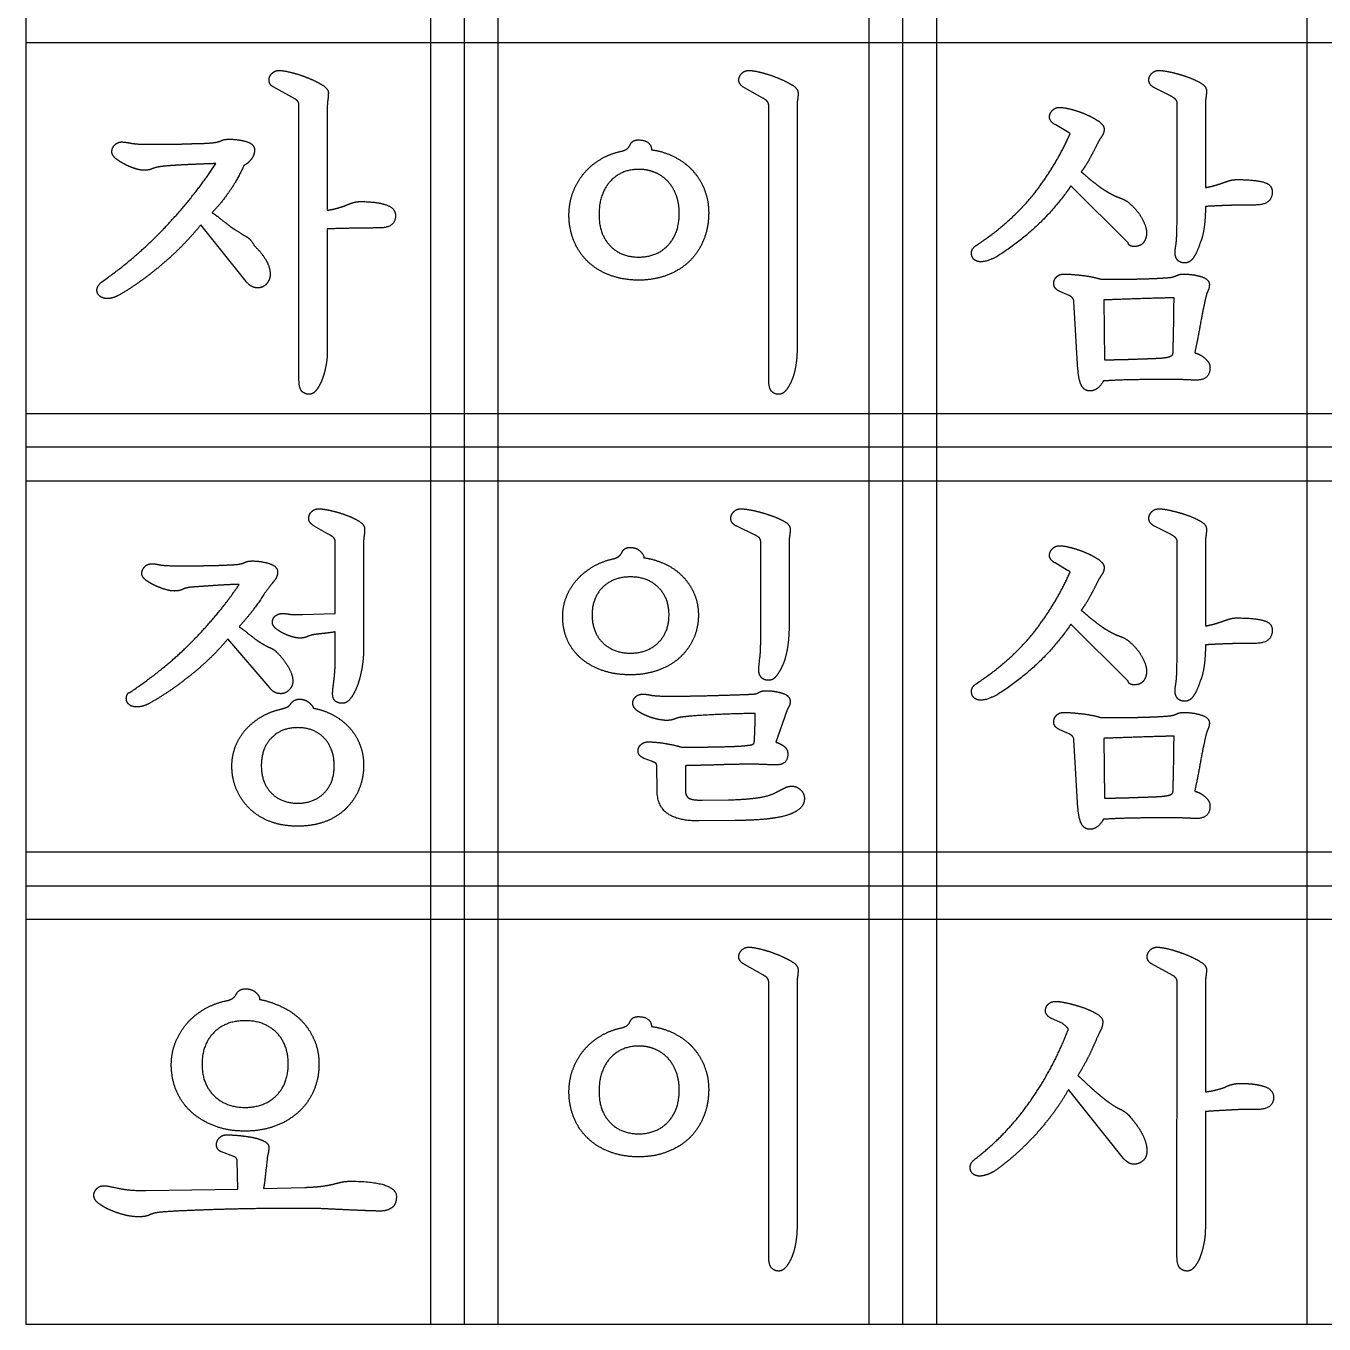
# Model space of a CAD drawing. Header units: millimetres. Extents: x -5 to 270, y -5 to 125.
# Drawn here: x 150 to 209.2, y 0 to 59.2 of the extents above; entities that cross this region are included whole.
import ezdxf

# ---------------------------------------------------------------- set-up
doc = ezdxf.new("R2010")
doc.units = ezdxf.units.MM
doc.layers.get('0').update_dxf_attribs({"linetype": 'CONTINUOUS'})

msp = doc.modelspace()

# ---------------------------------------------------------------- linework, layer by layer
for p, q in [((150, 120), (150, 0)), ((168.45, 120), (168.45, 0)), ((170, 120), (170, 0)), ((171.55, 0), (171.55, 120)), ((188.45, 120), (188.45, 0)), ((190, 0), (190, 120)), ((191.55, 120), (191.55, 0)), ((208.45, 0), (208.45, 120)), ((270, 58.45), (150, 58.45)), ((162.267, 55.9), (161.284, 56.442)), ((183.616, 55.935), (182.781, 56.405)), ((202.244, 56.021), (201.497, 56.4)), ((202.518, 50.388), (202.52, 55.721)), ((203.815, 55.704), (203.813, 51.853)), ((162.456, 43.104), (162.456, 55.63)), ((163.75, 55.613), (163.75, 50.819)), ((183.888, 43.104), (183.888, 55.615)), ((185.182, 55.615), (185.182, 44.469)), ((197.525, 54.387), (196.954, 54.725)), ((200.286, 49.331), (197.673, 51.925)), ((203.813, 50.989), (203.813, 50.908)), ((160.044, 47.562), (157.98, 50.154)), ((163.75, 49.966), (163.75, 44.406)), ((197.602, 46.93), (197.178, 47.109)), ((197.998, 43.538), (197.816, 46.65)), ((199.171, 46.722), (199.211, 43.996)), ((150, 41.55), (270, 41.55)), ((270, 40), (150, 40)), ((270, 38.45), (150, 38.45)), ((163.789, 36.044), (163.157, 36.405)), ((183.21, 36.024), (182.458, 36.387)), ((202.244, 36.021), (201.497, 36.4)), ((164.112, 32.412), (164.112, 35.691)), ((165.406, 35.707), (165.406, 30.872)), ((183.524, 31.346), (183.524, 35.677)), ((184.819, 35.708), (184.819, 31.876)), ((202.518, 30.388), (202.52, 35.721)), ((203.815, 35.704), (203.813, 31.853)), ((197.525, 34.387), (196.954, 34.725)), ((162.624, 32.37), (164.112, 32.412)), ((164.112, 30.374), (164.112, 31.584)), ((200.286, 29.331), (197.673, 31.925)), ((161.135, 29.007), (159.215, 31.262)), ((203.813, 30.989), (203.813, 30.908)), ((184.711, 27.975), (184.213, 26.545)), ((197.602, 26.93), (197.178, 27.109)), ((199.171, 26.722), (199.211, 23.996)), ((197.998, 23.538), (197.816, 26.65)), ((178.535, 25.685), (178.209, 25.807)), ((178.794, 24.311), (178.779, 25.48)), ((180.089, 25.474), (180.089, 24.372)), ((180.847, 23.903), (182.052, 23.916)), ((182.345, 22.975), (180.695, 22.96)), ((150, 21.55), (270, 21.55)), ((150, 20), (270, 20)), ((270, 18.45), (150, 18.45)), ((183.616, 15.935), (182.781, 16.405)), ((202.331, 15.899), (201.348, 16.442)), ((183.888, 3.104), (183.888, 15.615)), ((185.182, 15.615), (185.182, 4.469)), ((202.515, 3.103), (202.52, 15.629)), ((203.815, 15.613), (203.813, 10.593)), ((197.303, 13.705), (196.791, 13.939)), ((200.075, 7.546), (197.564, 10.704)), ((203.812, 9.693), (203.81, 4.407)), ((159.477, 7.644), (158.922, 7.852)), ((159.664, 6.155), (159.633, 7.461)), ((161.001, 7.521), (160.956, 7.096)), ((155.464, 6.095), (159.664, 6.155)), ((160.837, 6.19), (162.724, 6.234)), ((150, 0), (270, 0))]:
    msp.add_line(p, q)
msp.add_lwpolyline([(150, 0), (270, 0), (270, 120), (150, 120)], close=True)
for points in [[(161.091, 56.752), (161.091, 56.928), (161.225, 57.061)], [(161.225, 57.061), (161.358, 57.195), (161.549, 57.195)], [(161.549, 57.195), (161.76, 57.195), (162.129, 57.098)], [(162.129, 57.098), (162.499, 57.002), (162.851, 56.861)], [(162.851, 56.861), (163.203, 56.72), (163.5, 56.545)], [(182.523, 56.752), (182.523, 56.928), (182.656, 57.061)], [(182.656, 57.061), (182.79, 57.195), (182.981, 57.195)], [(182.981, 57.195), (183.192, 57.195), (183.562, 57.098)], [(183.562, 57.098), (183.931, 57.002), (184.283, 56.861)], [(184.283, 56.861), (184.635, 56.72), (184.932, 56.546)], [(201.232, 56.752), (201.232, 56.928), (201.365, 57.061)], [(201.365, 57.061), (201.499, 57.194), (201.69, 57.194)], [(201.69, 57.194), (201.901, 57.194), (202.248, 57.115)], [(202.248, 57.115), (202.594, 57.036), (202.941, 56.918)], [(202.941, 56.918), (203.288, 56.799), (203.574, 56.637)], [(161.284, 56.442), (161.091, 56.555), (161.091, 56.752)], [(163.5, 56.545), (163.796, 56.371), (163.796, 56.175)], [(182.781, 56.405), (182.523, 56.555), (182.523, 56.752)], [(184.932, 56.546), (185.228, 56.371), (185.228, 56.176)], [(201.497, 56.4), (201.231, 56.533), (201.232, 56.752)], [(203.574, 56.637), (203.86, 56.476), (203.86, 56.28)], [(203.86, 56.28), (203.86, 56.105), (203.837, 55.96)], [(162.417, 55.767), (162.379, 55.83), (162.267, 55.9)], [(162.456, 55.63), (162.456, 55.705), (162.417, 55.767)], [(163.773, 55.86), (163.75, 55.723), (163.75, 55.613)], [(163.796, 56.175), (163.796, 55.996), (163.773, 55.86)], [(183.842, 55.761), (183.796, 55.832), (183.616, 55.935)], [(183.888, 55.615), (183.888, 55.689), (183.842, 55.761)], [(185.205, 55.861), (185.182, 55.725), (185.182, 55.615)], [(185.228, 56.176), (185.228, 55.997), (185.205, 55.861)], [(202.457, 55.869), (202.393, 55.932), (202.244, 56.021)], [(202.52, 55.721), (202.52, 55.805), (202.457, 55.869)], [(203.837, 55.96), (203.815, 55.816), (203.815, 55.704)], [(196.697, 55.07), (196.697, 55.225), (196.83, 55.368)], [(196.83, 55.368), (196.963, 55.511), (197.155, 55.511)], [(197.155, 55.511), (197.351, 55.511), (197.687, 55.423)], [(197.687, 55.423), (198.023, 55.335), (198.345, 55.199)], [(198.345, 55.199), (198.667, 55.062), (198.928, 54.888)], [(196.954, 54.725), (196.697, 54.873), (196.697, 55.07)], [(198.928, 54.888), (199.19, 54.714), (199.19, 54.509)], [(199.19, 54.509), (199.19, 54.337), (199.086, 54.191)], [(154.053, 53.797), (154.186, 53.932), (154.377, 53.932)], [(154.377, 53.932), (154.505, 53.932), (154.778, 53.878)], [(157.875, 53.862), (158.254, 53.869), (158.544, 53.899)], [(158.544, 53.899), (158.78, 53.927), (158.907, 53.992)], [(158.907, 53.992), (159.035, 54.057), (159.275, 54.057)], [(159.275, 54.057), (159.709, 54.057), (160.07, 53.944)], [(160.07, 53.944), (160.43, 53.831), (160.43, 53.563)], [(177.555, 53.788), (177.66, 54.026), (177.932, 54.026)], [(177.932, 54.026), (178.515, 54.026), (178.546, 53.571)], [(195.946, 51.515), (196.952, 52.773), (197.619, 54.264)], [(197.635, 54.318), (197.618, 54.334), (197.525, 54.387)], [(197.619, 54.264), (197.652, 54.302), (197.635, 54.318)], [(199.086, 54.191), (198.982, 54.045), (198.839, 53.759)], [(153.92, 53.485), (153.92, 53.663), (154.053, 53.797)], [(154.114, 53.163), (153.92, 53.314), (153.92, 53.485)], [(154.778, 53.878), (155.051, 53.825), (155.621, 53.825)], [(155.621, 53.825), (155.909, 53.825), (156.327, 53.825)], [(156.327, 53.825), (156.746, 53.825), (157.121, 53.84)], [(157.121, 53.84), (157.496, 53.854), (157.875, 53.862)], [(160.43, 53.563), (160.43, 53.34), (160.276, 53.139)], [(176.184, 53.123), (176.624, 53.394), (177.133, 53.502)], [(177.133, 53.502), (177.465, 53.566), (177.555, 53.788)], [(178.546, 53.571), (179.022, 53.521), (179.526, 53.281)], [(198.839, 53.759), (198.67, 53.421), (198.498, 53.108)], [(154.534, 52.899), (154.309, 53.012), (154.114, 53.163)], [(154.992, 52.714), (154.758, 52.786), (154.534, 52.899)], [(155.393, 52.641), (155.226, 52.641), (154.992, 52.714)], [(155.766, 52.711), (155.611, 52.641), (155.393, 52.641)], [(156.153, 52.808), (155.921, 52.78), (155.766, 52.711)], [(156.742, 52.862), (156.404, 52.839), (156.153, 52.808)], [(156.387, 50.077), (157.685, 51.457), (158.665, 52.944)], [(157.437, 52.899), (157.08, 52.884), (156.742, 52.862)], [(158.157, 52.929), (157.794, 52.914), (157.437, 52.899)], [(158.665, 52.944), (158.521, 52.944), (158.157, 52.929)], [(159.945, 52.859), (159.599, 52.109), (159.215, 51.581)], [(160.276, 53.139), (160.121, 52.939), (159.945, 52.859)], [(175.433, 52.468), (175.744, 52.851), (176.184, 53.123)], [(179.526, 53.281), (180.03, 53.042), (180.39, 52.657)], [(198.498, 53.108), (198.326, 52.795), (198.143, 52.567)], [(174.948, 51.605), (175.122, 52.085), (175.433, 52.468)], [(177.962, 52.682), (177.139, 52.682), (176.642, 52.116)], [(178.708, 52.536), (178.367, 52.682), (177.962, 52.682)], [(179.294, 52.124), (179.049, 52.39), (178.708, 52.536)], [(179.674, 51.484), (179.539, 51.859), (179.294, 52.124)], [(180.39, 52.657), (180.751, 52.273), (180.95, 51.772)], [(198.143, 52.567), (198.224, 52.514), (198.388, 52.366)], [(198.388, 52.366), (198.552, 52.218), (198.762, 52.057)], [(204.617, 52.069), (204.788, 52.132), (204.932, 52.174)], [(204.932, 52.174), (205.075, 52.216), (205.266, 52.216)], [(205.266, 52.216), (206.022, 52.215), (206.442, 52.106)], [(159.215, 51.581), (158.831, 51.052), (158.489, 50.71)], [(174.775, 50.6), (174.775, 51.125), (174.948, 51.605)], [(176.642, 52.116), (176.146, 51.551), (176.146, 50.612)], [(180.95, 51.772), (181.149, 51.271), (181.149, 50.706)], [(197.673, 51.925), (196.351, 49.992), (194.309, 48.712)], [(198.762, 52.057), (198.972, 51.895), (199.136, 51.784)], [(199.136, 51.784), (199.3, 51.672), (199.528, 51.547)], [(199.528, 51.547), (199.748, 51.431), (199.938, 51.368)], [(203.813, 51.853), (204.003, 51.879), (204.224, 51.943)], [(204.224, 51.943), (204.445, 52.007), (204.617, 52.069)], [(206.861, 51.666), (206.86, 51.056), (206.099, 51.056)], [(206.442, 52.106), (206.861, 51.996), (206.861, 51.666)], [(164.192, 50.909), (164.423, 50.972), (164.587, 51.039)], [(164.587, 51.039), (164.751, 51.106), (164.912, 51.16)], [(164.912, 51.16), (165.072, 51.213), (165.264, 51.213)], [(165.264, 51.213), (165.965, 51.213), (166.412, 51.07)], [(166.412, 51.07), (166.859, 50.927), (166.859, 50.573)], [(179.809, 50.673), (179.809, 51.109), (179.674, 51.484)], [(193.351, 49.21), (194.939, 50.257), (195.946, 51.515)], [(199.938, 51.368), (200.129, 51.304), (200.256, 51.209)], [(200.256, 51.209), (200.69, 50.858), (200.909, 50.46)], [(204.581, 51.026), (204.196, 51.011), (203.813, 50.989)], [(205.254, 51.049), (204.967, 51.041), (204.581, 51.026)], [(205.737, 51.056), (205.541, 51.056), (205.254, 51.049)], [(206.099, 51.056), (205.933, 51.056), (205.737, 51.056)], [(158.489, 50.71), (158.689, 50.582), (158.986, 50.338)], [(163.75, 50.819), (163.961, 50.846), (164.192, 50.909)], [(166.859, 50.573), (166.859, 50.008), (166.098, 50.008)], [(175.009, 49.392), (174.775, 49.947), (174.775, 50.6)], [(176.146, 50.612), (176.146, 49.736), (176.641, 49.207)], [(179.297, 49.224), (179.809, 49.769), (179.809, 50.673)], [(181.149, 50.706), (181.149, 50.023), (180.917, 49.456)], [(200.909, 50.46), (201.129, 50.062), (201.128, 49.789)], [(202.475, 49.29), (202.517, 49.59), (202.518, 50.388)], [(203.813, 50.908), (203.812, 50.432), (203.75, 50.004)], [(153.454, 47.541), (155.089, 48.696), (156.387, 50.077)], [(157.98, 50.154), (157.243, 49.242), (156.312, 48.433)], [(158.986, 50.338), (159.284, 50.094), (159.524, 49.939)], [(159.524, 49.939), (159.86, 49.719), (160.059, 49.611)], [(165.212, 50), (164.645, 49.992), (163.75, 49.966)], [(166.098, 50.008), (165.779, 50.008), (165.212, 50)], [(201.128, 49.789), (201.128, 49.526), (200.99, 49.345)], [(203.75, 50.004), (203.687, 49.576), (203.569, 49.32)], [(160.059, 49.611), (160.258, 49.504), (160.415, 49.202)], [(160.415, 49.202), (161.143, 48.504), (161.143, 47.898)], [(175.665, 48.446), (175.242, 48.837), (175.009, 49.392)], [(176.641, 49.207), (177.136, 48.679), (177.962, 48.679)], [(177.962, 48.679), (178.786, 48.679), (179.297, 49.224)], [(180.917, 49.456), (180.685, 48.888), (180.262, 48.481)], [(193.141, 48.887), (193.151, 49.076), (193.351, 49.21)], [(200.564, 49.164), (200.315, 49.165), (200.286, 49.331)], [(200.99, 49.345), (200.851, 49.164), (200.564, 49.164)], [(202.426, 48.872), (202.426, 49), (202.475, 49.29)], [(203.569, 49.32), (203.432, 48.89), (203.266, 48.652)], [(193.251, 48.574), (193.132, 48.698), (193.141, 48.887)], [(194.309, 48.712), (193.564, 48.303), (193.251, 48.574)], [(202.531, 48.555), (202.426, 48.696), (202.426, 48.872)], [(203.266, 48.652), (203.1, 48.414), (202.884, 48.415)], [(156.312, 48.433), (155.38, 47.623), (154.393, 47.031)], [(176.675, 47.841), (176.088, 48.055), (175.665, 48.446)], [(180.262, 48.481), (179.838, 48.074), (179.248, 47.851)], [(202.884, 48.415), (202.637, 48.415), (202.531, 48.555)], [(153.287, 46.987), (153.131, 47.27), (153.454, 47.541)], [(160.563, 47.273), (160.294, 47.273), (160.044, 47.562)], [(160.978, 47.458), (160.814, 47.273), (160.563, 47.273)], [(161.143, 47.898), (161.143, 47.643), (160.978, 47.458)], [(177.962, 47.628), (177.262, 47.628), (176.675, 47.841)], [(179.248, 47.851), (178.657, 47.628), (177.962, 47.628)], [(196.891, 47.464), (196.891, 47.659), (197.027, 47.783)], [(197.178, 47.109), (196.891, 47.242), (196.891, 47.464)], [(197.027, 47.783), (197.162, 47.907), (197.349, 47.907)], [(197.349, 47.907), (197.635, 47.907), (198.139, 47.85)], [(198.139, 47.85), (198.644, 47.794), (199.039, 47.674)], [(199.039, 47.674), (199.381, 47.674), (199.848, 47.674)], [(199.848, 47.674), (200.314, 47.674), (200.678, 47.68)], [(200.678, 47.68), (201.042, 47.687), (201.43, 47.702)], [(201.43, 47.702), (201.818, 47.717), (202.169, 47.748)], [(202.169, 47.748), (202.284, 47.762), (202.353, 47.783)], [(202.353, 47.783), (202.422, 47.804), (202.481, 47.829)], [(202.481, 47.829), (202.629, 47.905), (202.808, 47.905)], [(202.808, 47.905), (203.27, 47.904), (203.631, 47.783)], [(203.631, 47.783), (203.993, 47.662), (203.993, 47.431)], [(203.993, 47.431), (203.993, 47.273), (203.936, 47.157)], [(153.749, 46.79), (153.452, 46.773), (153.287, 46.987)], [(154.393, 47.031), (154.047, 46.806), (153.749, 46.79)], [(197.816, 46.65), (197.806, 46.817), (197.602, 46.93)], [(202.38, 46.823), (201.66, 46.808), (200.727, 46.777)], [(202.364, 45.471), (202.38, 46.216), (202.38, 46.823)], [(203.836, 46.863), (203.704, 46.305), (203.573, 45.577)], [(203.936, 47.157), (203.878, 47.042), (203.836, 46.863)], [(200.727, 46.777), (199.795, 46.747), (199.171, 46.722)], [(202.334, 44.297), (202.349, 44.726), (202.364, 45.471)], [(203.573, 45.577), (203.443, 44.849), (203.325, 44.31)], [(185.182, 44.469), (185.182, 44.062), (185.119, 43.698)], [(163.75, 44.406), (163.75, 44.035), (163.678, 43.681)], [(199.211, 43.996), (199.45, 43.996), (199.745, 44.001)], [(199.745, 44.001), (200.039, 44.006), (200.411, 44.019)], [(200.411, 44.019), (200.782, 44.032), (201.139, 44.044)], [(201.139, 44.044), (201.495, 44.057), (201.755, 44.069)], [(201.755, 44.069), (202.082, 44.098), (202.203, 44.145)], [(202.203, 44.145), (202.325, 44.193), (202.334, 44.297)], [(203.325, 44.31), (203.563, 44.258), (203.792, 44.065)], [(203.792, 44.065), (204.022, 43.871), (204.022, 43.646)], [(163.678, 43.681), (163.606, 43.327), (163.501, 43.062)], [(185.119, 43.698), (185.056, 43.333), (184.942, 43.058)], [(198.155, 42.826), (198.029, 43.078), (197.998, 43.538)], [(204.022, 43.646), (204.022, 43.066), (203.412, 43.067)], [(162.59, 42.553), (162.456, 42.688), (162.456, 43.104)], [(163.501, 43.062), (163.396, 42.797), (163.245, 42.608)], [(184.022, 42.553), (183.888, 42.688), (183.888, 43.104)], [(184.942, 43.058), (184.829, 42.783), (184.676, 42.601)], [(198.545, 42.574), (198.28, 42.574), (198.155, 42.826)], [(199.156, 43.028), (198.91, 42.574), (198.545, 42.574)], [(200.555, 43.083), (199.727, 43.068), (199.156, 43.028)], [(202.199, 43.098), (201.383, 43.098), (200.555, 43.083)], [(202.917, 43.082), (202.599, 43.098), (202.199, 43.098)], [(203.412, 43.067), (203.236, 43.067), (202.917, 43.082)], [(162.929, 42.419), (162.725, 42.419), (162.59, 42.553)], [(163.245, 42.608), (163.094, 42.419), (162.929, 42.419)], [(184.346, 42.419), (184.157, 42.419), (184.022, 42.553)], [(184.676, 42.601), (184.523, 42.419), (184.346, 42.419)], [(162.899, 36.752), (162.899, 36.928), (163.032, 37.061)], [(163.157, 36.405), (162.899, 36.555), (162.899, 36.752)], [(163.032, 37.061), (163.166, 37.195), (163.357, 37.195)], [(163.357, 37.195), (163.569, 37.195), (163.911, 37.115)], [(163.911, 37.115), (164.253, 37.036), (164.579, 36.919)], [(164.579, 36.919), (164.905, 36.803), (165.178, 36.639)], [(182.16, 36.753), (182.16, 36.928), (182.293, 37.061)], [(182.458, 36.387), (182.16, 36.511), (182.16, 36.753)], [(182.293, 37.061), (182.427, 37.195), (182.618, 37.195)], [(182.618, 37.195), (182.826, 37.195), (183.19, 37.116)], [(183.19, 37.116), (183.554, 37.037), (183.906, 36.92)], [(183.906, 36.92), (184.257, 36.803), (184.561, 36.642)], [(201.232, 36.752), (201.232, 36.928), (201.365, 37.061)], [(201.497, 36.4), (201.231, 36.533), (201.232, 36.752)], [(201.365, 37.061), (201.499, 37.194), (201.69, 37.194)], [(201.69, 37.194), (201.901, 37.194), (202.248, 37.115)], [(202.248, 37.115), (202.594, 37.036), (202.941, 36.918)], [(202.941, 36.918), (203.288, 36.799), (203.574, 36.637)], [(165.178, 36.639), (165.452, 36.475), (165.452, 36.283)], [(165.452, 36.283), (165.452, 36.105), (165.429, 35.961)], [(184.561, 36.642), (184.865, 36.481), (184.865, 36.283)], [(184.865, 36.283), (184.865, 36.105), (184.842, 35.962)], [(203.574, 36.637), (203.86, 36.476), (203.86, 36.28)], [(203.86, 36.28), (203.86, 36.105), (203.837, 35.96)], [(164.066, 35.845), (164.02, 35.922), (163.789, 36.044)], [(164.112, 35.691), (164.112, 35.769), (164.066, 35.845)], [(165.429, 35.961), (165.406, 35.817), (165.406, 35.707)], [(183.486, 35.838), (183.447, 35.906), (183.21, 36.024)], [(183.524, 35.677), (183.524, 35.77), (183.486, 35.838)], [(184.842, 35.962), (184.819, 35.818), (184.819, 35.708)], [(202.457, 35.869), (202.393, 35.932), (202.244, 36.021)], [(202.52, 35.721), (202.52, 35.805), (202.457, 35.869)], [(203.837, 35.96), (203.815, 35.816), (203.815, 35.704)], [(176.792, 34.913), (176.961, 34.949), (177.05, 35.026)], [(177.05, 35.026), (177.138, 35.103), (177.199, 35.212)], [(177.199, 35.212), (177.297, 35.433), (177.569, 35.433)], [(177.569, 35.433), (177.843, 35.433), (178.018, 35.268)], [(178.018, 35.268), (178.193, 35.104), (178.193, 34.961)], [(178.193, 34.961), (178.627, 34.912), (179.115, 34.696)], [(196.697, 35.07), (196.697, 35.225), (196.83, 35.368)], [(196.954, 34.725), (196.697, 34.873), (196.697, 35.07)], [(196.83, 35.368), (196.963, 35.511), (197.155, 35.511)], [(197.155, 35.511), (197.351, 35.511), (197.687, 35.423)], [(197.687, 35.423), (198.023, 35.335), (198.345, 35.199)], [(198.345, 35.199), (198.667, 35.062), (198.928, 34.888)], [(155.287, 34.248), (155.287, 34.423), (155.421, 34.556)], [(155.421, 34.556), (155.554, 34.689), (155.745, 34.689)], [(155.745, 34.689), (155.862, 34.689), (156.075, 34.644)], [(156.075, 34.644), (156.287, 34.598), (156.776, 34.598)], [(156.776, 34.598), (157.08, 34.598), (157.552, 34.598)], [(157.552, 34.598), (158.024, 34.598), (158.374, 34.605)], [(158.374, 34.605), (158.725, 34.611), (159.082, 34.627)], [(159.082, 34.627), (159.439, 34.642), (159.626, 34.656)], [(159.626, 34.656), (159.86, 34.685), (159.987, 34.75)], [(159.987, 34.75), (160.115, 34.815), (160.324, 34.815)], [(160.324, 34.815), (160.729, 34.815), (161.104, 34.695)], [(161.104, 34.695), (161.479, 34.576), (161.479, 34.312)], [(175.127, 33.945), (175.432, 34.29), (175.854, 34.545)], [(175.854, 34.545), (176.276, 34.8), (176.792, 34.913)], [(179.115, 34.696), (179.603, 34.48), (179.949, 34.126)], [(197.635, 34.318), (197.618, 34.334), (197.525, 34.387)], [(198.928, 34.888), (199.19, 34.714), (199.19, 34.509)], [(199.19, 34.509), (199.19, 34.337), (199.086, 34.191)], [(155.475, 33.938), (155.287, 34.078), (155.287, 34.248)], [(155.888, 33.694), (155.663, 33.798), (155.475, 33.938)], [(161.333, 33.917), (161.187, 33.745), (160.89, 33.339)], [(161.479, 34.312), (161.479, 34.089), (161.333, 33.917)], [(174.655, 33.171), (174.822, 33.6), (175.127, 33.945)], [(177.584, 34.088), (176.797, 34.088), (176.312, 33.609)], [(178.854, 33.608), (178.368, 34.088), (177.584, 34.088)], [(179.949, 34.126), (180.294, 33.772), (180.487, 33.323)], [(195.946, 31.515), (196.952, 32.773), (197.619, 34.264)], [(197.619, 34.264), (197.652, 34.302), (197.635, 34.318)], [(198.839, 33.759), (198.67, 33.421), (198.498, 33.108)], [(199.086, 34.191), (198.982, 34.045), (198.839, 33.759)], [(156.354, 33.517), (156.114, 33.589), (155.888, 33.694)], [(156.776, 33.445), (156.595, 33.445), (156.354, 33.517)], [(157.137, 33.515), (156.997, 33.445), (156.776, 33.445)], [(157.479, 33.614), (157.276, 33.585), (157.137, 33.515)], [(157.976, 33.65), (157.665, 33.627), (157.479, 33.614)], [(157.684, 31.244), (158.924, 32.529), (159.73, 33.748)], [(158.634, 33.695), (158.287, 33.672), (157.976, 33.65)], [(159.306, 33.733), (158.98, 33.719), (158.634, 33.695)], [(159.73, 33.748), (159.631, 33.748), (159.306, 33.733)], [(160.89, 33.339), (160.391, 32.541), (159.721, 31.815)], [(174.488, 32.262), (174.488, 32.742), (174.655, 33.171)], [(176.312, 33.609), (175.828, 33.13), (175.828, 32.357)], [(179.34, 32.357), (179.34, 33.128), (178.854, 33.608)], [(180.487, 33.323), (180.68, 32.873), (180.68, 32.353)], [(198.498, 33.108), (198.326, 32.795), (198.143, 32.567)], [(161.246, 32.009), (161.246, 32.209), (161.386, 32.314)], [(161.403, 31.731), (161.246, 31.858), (161.246, 32.009)], [(161.386, 32.314), (161.526, 32.418), (161.704, 32.418)], [(161.704, 32.418), (161.837, 32.418), (162.015, 32.387)], [(162.015, 32.387), (162.194, 32.356), (162.624, 32.37)], [(174.713, 31.187), (174.488, 31.677), (174.488, 32.262)], [(175.828, 32.357), (175.828, 31.571), (176.314, 31.091)], [(178.853, 31.092), (179.34, 31.573), (179.34, 32.357)], [(180.68, 32.353), (180.68, 31.746), (180.445, 31.243)], [(198.143, 32.567), (198.224, 32.514), (198.388, 32.366)], [(198.388, 32.366), (198.552, 32.218), (198.762, 32.057)], [(198.762, 32.057), (198.972, 31.895), (199.136, 31.784)], [(204.224, 31.943), (204.445, 32.007), (204.617, 32.069)], [(204.617, 32.069), (204.788, 32.132), (204.932, 32.174)], [(204.932, 32.174), (205.075, 32.216), (205.266, 32.216)], [(205.266, 32.216), (206.022, 32.215), (206.442, 32.106)], [(206.442, 32.106), (206.861, 31.996), (206.861, 31.666)], [(159.721, 31.815), (159.892, 31.703), (160.174, 31.474)], [(160.174, 31.474), (160.456, 31.246), (160.672, 31.106)], [(161.739, 31.516), (161.56, 31.605), (161.403, 31.731)], [(162.13, 31.361), (161.918, 31.426), (161.739, 31.516)], [(163.193, 31.463), (162.988, 31.435), (162.841, 31.366)], [(163.72, 31.525), (163.448, 31.495), (163.193, 31.463)], [(164.112, 31.584), (163.993, 31.554), (163.72, 31.525)], [(184.819, 31.876), (184.819, 31.335), (184.741, 30.842)], [(193.351, 29.21), (194.939, 30.257), (195.946, 31.515)], [(197.673, 31.925), (196.351, 29.992), (194.309, 28.712)], [(199.136, 31.784), (199.3, 31.672), (199.528, 31.547)], [(199.528, 31.547), (199.748, 31.431), (199.938, 31.368)], [(203.813, 31.853), (204.003, 31.879), (204.224, 31.943)], [(206.861, 31.666), (206.86, 31.056), (206.099, 31.056)], [(154.742, 28.821), (156.444, 29.959), (157.684, 31.244)], [(159.215, 31.262), (158.54, 30.443), (157.611, 29.683)], [(160.672, 31.106), (160.955, 30.933), (161.133, 30.86)], [(161.133, 30.86), (161.311, 30.787), (161.418, 30.68)], [(162.507, 31.296), (162.341, 31.296), (162.13, 31.361)], [(162.841, 31.366), (162.694, 31.296), (162.507, 31.296)], [(165.406, 30.872), (165.406, 30.372), (165.329, 29.929)], [(175.35, 30.349), (174.938, 30.696), (174.713, 31.187)], [(176.314, 31.091), (176.799, 30.611), (177.584, 30.611)], [(177.584, 30.611), (178.366, 30.611), (178.853, 31.092)], [(180.445, 31.243), (180.21, 30.741), (179.8, 30.38)], [(183.479, 30.349), (183.51, 30.567), (183.517, 30.802)], [(183.517, 30.802), (183.524, 31.036), (183.524, 31.346)], [(184.741, 30.842), (184.663, 30.349), (184.499, 30.006)], [(199.938, 31.368), (200.129, 31.304), (200.256, 31.209)], [(200.256, 31.209), (200.69, 30.858), (200.909, 30.46)], [(203.813, 30.908), (203.812, 30.432), (203.75, 30.004)], [(204.581, 31.026), (204.196, 31.011), (203.813, 30.989)], [(205.254, 31.049), (204.967, 31.041), (204.581, 31.026)], [(205.737, 31.056), (205.541, 31.056), (205.254, 31.049)], [(206.099, 31.056), (205.933, 31.056), (205.737, 31.056)], [(161.418, 30.68), (161.733, 30.365), (161.955, 29.996)], [(164.09, 29.746), (164.112, 30.006), (164.112, 30.374)], [(176.325, 29.811), (175.762, 30.001), (175.35, 30.349)], [(179.8, 30.38), (179.389, 30.018), (178.819, 29.819)], [(183.434, 29.831), (183.434, 29.983), (183.479, 30.349)], [(200.909, 30.46), (201.129, 30.062), (201.128, 29.789)], [(202.475, 29.29), (202.517, 29.59), (202.518, 30.388)], [(157.611, 29.683), (156.683, 28.923), (155.67, 28.339)], [(161.955, 29.996), (162.177, 29.626), (162.177, 29.339)], [(164.044, 29.301), (164.067, 29.487), (164.09, 29.746)], [(165.329, 29.929), (165.251, 29.486), (165.123, 29.136)], [(177.569, 29.621), (176.888, 29.621), (176.325, 29.811)], [(178.819, 29.819), (178.248, 29.621), (177.569, 29.621)], [(183.539, 29.514), (183.434, 29.655), (183.434, 29.831)], [(184.499, 30.006), (184.368, 29.73), (184.228, 29.552)], [(201.128, 29.789), (201.128, 29.526), (200.99, 29.345)], [(203.75, 30.004), (203.687, 29.576), (203.569, 29.32)], [(162.177, 29.339), (162.177, 29.112), (162.011, 28.936)], [(164.006, 28.986), (164.021, 29.115), (164.044, 29.301)], [(165.123, 29.136), (164.996, 28.786), (164.82, 28.554)], [(183.891, 29.374), (183.644, 29.374), (183.539, 29.514)], [(184.228, 29.552), (184.087, 29.374), (183.891, 29.374)], [(193.141, 28.887), (193.151, 29.076), (193.351, 29.21)], [(200.564, 29.164), (200.315, 29.165), (200.286, 29.331)], [(200.99, 29.345), (200.851, 29.164), (200.564, 29.164)], [(202.426, 28.872), (202.426, 29), (202.475, 29.29)], [(203.569, 29.32), (203.432, 28.89), (203.266, 28.652)], [(154.655, 28.313), (154.545, 28.469), (154.593, 28.644)], [(154.593, 28.644), (154.641, 28.818), (154.742, 28.821)], [(161.628, 28.76), (161.342, 28.76), (161.135, 29.007)], [(162.011, 28.936), (161.846, 28.76), (161.628, 28.76)], [(162.069, 28.286), (162.225, 28.509), (162.477, 28.509)], [(162.477, 28.509), (162.732, 28.509), (162.91, 28.36)], [(163.991, 28.751), (163.991, 28.857), (164.006, 28.986)], [(164.448, 28.323), (163.991, 28.323), (163.991, 28.751)], [(164.82, 28.554), (164.645, 28.323), (164.448, 28.323)], [(177.687, 28.329), (177.687, 28.488), (177.813, 28.613)], [(177.813, 28.613), (177.939, 28.739), (178.145, 28.739)], [(178.145, 28.739), (178.273, 28.739), (178.508, 28.693)], [(178.508, 28.693), (178.743, 28.648), (179.282, 28.648)], [(179.282, 28.648), (179.84, 28.648), (180.302, 28.654)], [(180.302, 28.654), (180.763, 28.661), (181.308, 28.676)], [(181.308, 28.676), (181.854, 28.692), (182.344, 28.707)], [(182.344, 28.707), (182.835, 28.723), (183.153, 28.738)], [(183.153, 28.738), (183.346, 28.751), (183.449, 28.823)], [(183.449, 28.823), (183.551, 28.895), (183.77, 28.895)], [(183.77, 28.895), (184.159, 28.895), (184.512, 28.784)], [(184.512, 28.784), (184.865, 28.672), (184.865, 28.407)], [(193.251, 28.574), (193.132, 28.698), (193.141, 28.887)], [(194.309, 28.712), (193.564, 28.303), (193.251, 28.574)], [(202.531, 28.555), (202.426, 28.696), (202.426, 28.872)], [(202.884, 28.415), (202.637, 28.415), (202.531, 28.555)], [(203.266, 28.652), (203.1, 28.414), (202.884, 28.415)], [(155.098, 28.155), (154.812, 28.138), (154.655, 28.313)], [(155.67, 28.339), (155.385, 28.171), (155.098, 28.155)], [(160.714, 27.688), (161.124, 27.937), (161.576, 28.042)], [(161.576, 28.042), (161.828, 28.105), (161.921, 28.152)], [(161.921, 28.152), (162.015, 28.198), (162.069, 28.286)], [(162.91, 28.36), (163.089, 28.211), (163.11, 28.096)], [(163.11, 28.096), (163.532, 28.032), (163.969, 27.809)], [(177.886, 27.986), (177.687, 28.127), (177.687, 28.329)], [(178.328, 27.748), (178.085, 27.846), (177.886, 27.986)], [(183.267, 27.859), (182.261, 27.844), (181.33, 27.799)], [(183.267, 27.592), (183.267, 27.816), (183.267, 27.859)], [(184.797, 28.149), (184.73, 28.04), (184.711, 27.975)], [(184.865, 28.407), (184.865, 28.258), (184.797, 28.149)], [(197.027, 27.783), (197.162, 27.907), (197.349, 27.907)], [(197.349, 27.907), (197.635, 27.907), (198.139, 27.85)], [(198.139, 27.85), (198.644, 27.794), (199.039, 27.674)], [(202.481, 27.829), (202.629, 27.905), (202.808, 27.905)], [(202.808, 27.905), (203.27, 27.904), (203.631, 27.783)], [(160.011, 27.106), (160.305, 27.439), (160.714, 27.688)], [(163.969, 27.809), (164.406, 27.587), (164.73, 27.239)], [(178.815, 27.596), (178.571, 27.651), (178.328, 27.748)], [(179.221, 27.541), (179.059, 27.541), (178.815, 27.596)], [(179.475, 27.567), (179.379, 27.541), (179.221, 27.541)], [(179.718, 27.649), (179.57, 27.593), (179.475, 27.567)], [(179.95, 27.694), (179.781, 27.68), (179.718, 27.649)], [(181.33, 27.799), (180.399, 27.754), (179.95, 27.694)], [(183.259, 27.16), (183.267, 27.367), (183.267, 27.592)], [(196.891, 27.464), (196.891, 27.659), (197.027, 27.783)], [(197.178, 27.109), (196.891, 27.242), (196.891, 27.464)], [(199.039, 27.674), (199.381, 27.674), (199.848, 27.674)], [(199.848, 27.674), (200.314, 27.674), (200.678, 27.68)], [(200.678, 27.68), (201.042, 27.687), (201.43, 27.702)], [(201.43, 27.702), (201.818, 27.717), (202.169, 27.748)], [(202.169, 27.748), (202.284, 27.762), (202.353, 27.783)], [(202.353, 27.783), (202.422, 27.804), (202.481, 27.829)], [(203.631, 27.783), (203.993, 27.662), (203.993, 27.431)], [(203.993, 27.431), (203.993, 27.273), (203.936, 27.157)], [(159.557, 26.347), (159.718, 26.773), (160.011, 27.106)], [(161.193, 26.733), (160.737, 26.257), (160.737, 25.472)], [(162.401, 27.21), (161.65, 27.21), (161.193, 26.733)], [(163.608, 26.732), (163.151, 27.21), (162.401, 27.21)], [(164.066, 25.472), (164.066, 26.254), (163.608, 26.732)], [(164.73, 27.239), (165.054, 26.89), (165.23, 26.45)], [(183.221, 26.524), (183.237, 26.617), (183.244, 26.786)], [(183.244, 26.786), (183.252, 26.954), (183.259, 27.16)], [(197.816, 26.65), (197.806, 26.817), (197.602, 26.93)], [(200.727, 26.777), (199.795, 26.747), (199.171, 26.722)], [(202.38, 26.823), (201.66, 26.808), (200.727, 26.777)], [(202.364, 25.471), (202.38, 26.216), (202.38, 26.823)], [(203.836, 26.863), (203.704, 26.305), (203.573, 25.577)], [(203.936, 27.157), (203.878, 27.042), (203.836, 26.863)], [(159.396, 25.474), (159.396, 25.921), (159.557, 26.347)], [(165.23, 26.45), (165.406, 26.009), (165.406, 25.504)], [(177.93, 26.164), (177.93, 26.33), (178.068, 26.446)], [(178.019, 25.923), (177.93, 26), (177.93, 26.164)], [(178.068, 26.446), (178.206, 26.561), (178.388, 26.561)], [(178.388, 26.561), (178.683, 26.561), (179.117, 26.497)], [(179.117, 26.497), (179.551, 26.432), (179.929, 26.314)], [(179.929, 26.314), (180.326, 26.314), (180.696, 26.32)], [(180.696, 26.32), (181.066, 26.327), (181.505, 26.334)], [(181.505, 26.334), (181.943, 26.342), (182.32, 26.357)], [(182.32, 26.357), (182.697, 26.372), (182.917, 26.401)], [(182.917, 26.401), (183.141, 26.428), (183.177, 26.456)], [(183.177, 26.456), (183.213, 26.485), (183.221, 26.524)], [(184.213, 26.545), (184.358, 26.516), (184.558, 26.382)], [(184.558, 26.382), (184.759, 26.248), (184.759, 26.013)], [(159.621, 24.357), (159.396, 24.862), (159.396, 25.474)], [(160.737, 25.472), (160.737, 24.702), (161.193, 24.233)], [(163.609, 24.234), (164.066, 24.705), (164.066, 25.472)], [(165.406, 25.504), (165.406, 24.884), (165.181, 24.368)], [(178.209, 25.807), (178.109, 25.846), (178.019, 25.923)], [(178.739, 25.583), (178.699, 25.619), (178.535, 25.685)], [(178.779, 25.48), (178.779, 25.547), (178.739, 25.583)], [(180.594, 25.487), (180.176, 25.479), (180.089, 25.474)], [(181.469, 25.51), (181.013, 25.495), (180.594, 25.487)], [(182.333, 25.533), (181.925, 25.526), (181.469, 25.51)], [(182.921, 25.541), (182.741, 25.541), (182.333, 25.533)], [(183.753, 25.526), (183.458, 25.541), (182.921, 25.541)], [(184.225, 25.51), (184.048, 25.51), (183.753, 25.526)], [(184.759, 26.013), (184.759, 25.51), (184.225, 25.51)], [(202.334, 24.297), (202.349, 24.726), (202.364, 25.471)], [(203.573, 25.577), (203.443, 24.849), (203.325, 24.31)], [(160.241, 23.48), (159.846, 23.852), (159.621, 24.357)], [(165.181, 24.368), (164.955, 23.852), (164.559, 23.48)], [(180.695, 22.96), (178.828, 22.93), (178.794, 24.311)], [(180.089, 24.372), (180.089, 24.101), (180.226, 24.002)], [(184.247, 24.265), (184.491, 24.397), (184.634, 24.468)], [(184.634, 24.468), (184.777, 24.54), (184.937, 24.54)], [(184.937, 24.54), (185.167, 24.54), (185.342, 24.375)], [(185.342, 24.375), (185.517, 24.21), (185.517, 23.976)], [(202.203, 24.145), (202.325, 24.193), (202.334, 24.297)], [(203.325, 24.31), (203.563, 24.258), (203.792, 24.065)], [(161.193, 24.233), (161.649, 23.764), (162.401, 23.764)], [(162.401, 23.764), (163.151, 23.764), (163.609, 24.234)], [(180.226, 24.002), (180.363, 23.903), (180.847, 23.903)], [(182.052, 23.916), (182.806, 23.931), (183.346, 24.005)], [(183.346, 24.005), (183.886, 24.078), (184.247, 24.265)], [(185.517, 23.976), (185.517, 23.635), (185.17, 23.413)], [(199.211, 23.996), (199.45, 23.996), (199.745, 24.001)], [(199.745, 24.001), (200.039, 24.006), (200.411, 24.019)], [(200.411, 24.019), (200.782, 24.032), (201.139, 24.044)], [(201.139, 24.044), (201.495, 24.057), (201.755, 24.069)], [(201.755, 24.069), (202.082, 24.098), (202.203, 24.145)], [(203.792, 24.065), (204.022, 23.871), (204.022, 23.646)], [(161.184, 22.911), (160.637, 23.109), (160.241, 23.48)], [(164.559, 23.48), (164.163, 23.109), (163.616, 22.911)], [(184.228, 23.1), (183.862, 23.037), (183.375, 23.006)], [(185.17, 23.413), (184.822, 23.191), (184.228, 23.1)], [(198.155, 22.826), (198.029, 23.078), (197.998, 23.538)], [(202.199, 23.098), (201.383, 23.098), (200.555, 23.083)], [(202.917, 23.082), (202.599, 23.098), (202.199, 23.098)], [(204.022, 23.646), (204.022, 23.066), (203.412, 23.067)], [(162.401, 22.713), (161.732, 22.713), (161.184, 22.911)], [(163.616, 22.911), (163.069, 22.713), (162.401, 22.713)], [(183.375, 23.006), (182.887, 22.975), (182.345, 22.975)], [(198.545, 22.574), (198.28, 22.574), (198.155, 22.826)], [(199.156, 23.028), (198.91, 22.574), (198.545, 22.574)], [(200.555, 23.083), (199.727, 23.068), (199.156, 23.028)], [(203.412, 23.067), (203.236, 23.067), (202.917, 23.082)], [(182.656, 17.061), (182.79, 17.195), (182.981, 17.195)], [(182.981, 17.195), (183.192, 17.195), (183.562, 17.098)], [(201.289, 17.061), (201.423, 17.194), (201.614, 17.194)], [(201.614, 17.194), (201.825, 17.194), (202.194, 17.097)], [(182.523, 16.752), (182.523, 16.928), (182.656, 17.061)], [(182.781, 16.405), (182.523, 16.555), (182.523, 16.752)], [(183.562, 17.098), (183.931, 17.002), (184.283, 16.861)], [(184.283, 16.861), (184.635, 16.72), (184.932, 16.546)], [(201.156, 16.752), (201.156, 16.927), (201.289, 17.061)], [(201.348, 16.442), (201.156, 16.554), (201.156, 16.752)], [(202.194, 17.097), (202.564, 17.001), (202.916, 16.86)], [(202.916, 16.86), (203.268, 16.719), (203.564, 16.544)], [(184.932, 16.546), (185.228, 16.371), (185.228, 16.176)], [(185.228, 16.176), (185.228, 15.997), (185.205, 15.861)], [(203.564, 16.544), (203.86, 16.37), (203.86, 16.174)], [(203.86, 16.174), (203.86, 15.995), (203.837, 15.859)], [(183.842, 15.761), (183.796, 15.832), (183.616, 15.935)], [(183.888, 15.615), (183.888, 15.689), (183.842, 15.761)], [(185.205, 15.861), (185.182, 15.725), (185.182, 15.615)], [(202.481, 15.766), (202.443, 15.829), (202.331, 15.899)], [(202.52, 15.629), (202.52, 15.704), (202.481, 15.766)], [(203.837, 15.859), (203.815, 15.722), (203.815, 15.613)], [(159.18, 14.759), (159.48, 14.819), (159.602, 15.064)], [(159.602, 15.064), (159.717, 15.294), (160.03, 15.294)], [(160.03, 15.294), (160.303, 15.294), (160.486, 15.129)], [(160.486, 15.129), (160.67, 14.965), (160.655, 14.811)], [(160.655, 14.811), (161.143, 14.724), (161.665, 14.479)], [(157.345, 13.715), (157.679, 14.105), (158.15, 14.376)], [(158.15, 14.376), (158.62, 14.647), (159.18, 14.759)], [(161.665, 14.479), (162.187, 14.234), (162.562, 13.851)], [(196.515, 14.296), (196.515, 14.475), (196.65, 14.599)], [(196.791, 13.939), (196.515, 14.077), (196.515, 14.296)], [(196.65, 14.599), (196.786, 14.723), (196.973, 14.723)], [(196.973, 14.723), (197.17, 14.723), (197.516, 14.644)], [(197.516, 14.644), (197.862, 14.565), (198.212, 14.446)], [(198.212, 14.446), (198.563, 14.326), (198.846, 14.158)], [(156.821, 12.843), (157.011, 13.325), (157.345, 13.715)], [(160, 13.841), (159.108, 13.841), (158.57, 13.295)], [(161.428, 13.3), (160.888, 13.841), (160, 13.841)], [(162.562, 13.851), (162.938, 13.468), (163.153, 12.965)], [(177.133, 13.502), (177.465, 13.566), (177.555, 13.788)], [(177.555, 13.788), (177.66, 14.026), (177.932, 14.026)], [(177.932, 14.026), (178.515, 14.026), (178.546, 13.571)], [(197.55, 13.482), (197.523, 13.516), (197.303, 13.705)], [(198.846, 14.158), (199.129, 13.989), (199.129, 13.794)], [(199.129, 13.794), (199.129, 13.592), (199.03, 13.403)], [(158.57, 13.295), (158.032, 12.749), (158.032, 11.855)], [(161.968, 11.87), (161.968, 12.759), (161.428, 13.3)], [(175.433, 12.468), (175.744, 12.851), (176.184, 13.123)], [(176.184, 13.123), (176.624, 13.394), (177.133, 13.502)], [(178.546, 13.571), (179.022, 13.521), (179.526, 13.281)], [(179.526, 13.281), (180.03, 13.042), (180.39, 12.657)], [(195.825, 10.176), (196.893, 11.708), (197.525, 13.361)], [(197.525, 13.361), (197.576, 13.449), (197.55, 13.482)], [(199.03, 13.403), (198.931, 13.213), (198.75, 12.792)], [(156.631, 11.836), (156.631, 12.361), (156.821, 12.843)], [(163.153, 12.965), (163.369, 12.462), (163.369, 11.866)], [(174.948, 11.605), (175.122, 12.085), (175.433, 12.468)], [(177.962, 12.682), (177.139, 12.682), (176.642, 12.116)], [(178.708, 12.536), (178.367, 12.682), (177.962, 12.682)], [(179.294, 12.124), (179.049, 12.39), (178.708, 12.536)], [(180.39, 12.657), (180.751, 12.273), (180.95, 11.772)], [(198.75, 12.792), (198.577, 12.385), (198.38, 12.014)], [(158.032, 11.855), (158.032, 10.966), (158.572, 10.425)], [(161.427, 10.426), (161.968, 10.968), (161.968, 11.87)], [(163.369, 11.866), (163.369, 11.2), (163.12, 10.63)], [(176.642, 12.116), (176.146, 11.551), (176.146, 10.612)], [(179.674, 11.484), (179.539, 11.859), (179.294, 12.124)], [(198.38, 12.014), (198.184, 11.643), (197.991, 11.338)], [(156.88, 10.602), (156.631, 11.164), (156.631, 11.836)], [(174.775, 10.6), (174.775, 11.125), (174.948, 11.605)], [(179.809, 10.673), (179.809, 11.109), (179.674, 11.484)], [(180.95, 11.772), (181.149, 11.271), (181.149, 10.706)], [(197.991, 11.338), (198.098, 11.253), (198.318, 11.044)], [(179.297, 9.224), (179.809, 9.769), (179.809, 10.673)], [(181.149, 10.706), (181.149, 10.023), (180.917, 9.456)], [(197.564, 10.704), (196.99, 9.676), (196.129, 8.716)], [(198.318, 11.044), (198.537, 10.835), (198.72, 10.672)], [(198.72, 10.672), (198.903, 10.51), (199.1, 10.35)], [(203.813, 10.593), (204.059, 10.62), (204.323, 10.687)], [(204.323, 10.687), (204.588, 10.754), (204.713, 10.812)], [(204.713, 10.812), (204.869, 10.892), (205.041, 10.935)], [(205.041, 10.935), (205.213, 10.979), (205.402, 10.979)], [(205.402, 10.979), (205.735, 10.979), (205.997, 10.947)], [(205.997, 10.947), (206.259, 10.914), (206.461, 10.853)], [(206.461, 10.853), (206.921, 10.715), (206.921, 10.346)], [(157.583, 9.642), (157.129, 10.04), (156.88, 10.602)], [(158.572, 10.425), (159.112, 9.884), (160, 9.884)], [(160, 9.884), (160.885, 9.884), (161.427, 10.426)], [(163.12, 10.63), (162.871, 10.061), (162.414, 9.652)], [(175.009, 9.392), (174.775, 9.947), (174.775, 10.6)], [(176.146, 10.612), (176.146, 9.736), (176.641, 9.207)], [(193.305, 7.533), (194.757, 8.643), (195.825, 10.176)], [(199.1, 10.35), (199.298, 10.19), (199.439, 10.092)], [(199.439, 10.092), (199.737, 9.882), (199.949, 9.788)], [(206.921, 10.346), (206.921, 9.788), (206.159, 9.789)], [(158.646, 9.023), (158.037, 9.245), (157.583, 9.642)], [(162.414, 9.652), (161.957, 9.243), (161.342, 9.023)], [(199.949, 9.788), (200.161, 9.694), (200.299, 9.539)], [(200.299, 9.539), (200.743, 9.047), (200.943, 8.646)], [(204.497, 9.738), (204.132, 9.719), (203.812, 9.693)], [(205.132, 9.775), (204.862, 9.756), (204.497, 9.738)], [(205.73, 9.789), (205.482, 9.789), (205.132, 9.775)], [(206.159, 9.789), (205.978, 9.789), (205.73, 9.789)], [(160, 8.802), (159.254, 8.802), (158.646, 9.023)], [(161.342, 9.023), (160.728, 8.802), (160, 8.802)], [(175.665, 8.446), (175.242, 8.837), (175.009, 9.392)], [(176.641, 9.207), (177.136, 8.679), (177.962, 8.679)], [(177.962, 8.679), (178.786, 8.679), (179.297, 9.224)], [(180.917, 9.456), (180.685, 8.888), (180.262, 8.481)], [(158.693, 8.19), (158.693, 8.365), (158.826, 8.499)], [(158.826, 8.499), (158.96, 8.632), (159.151, 8.632)], [(159.151, 8.632), (159.416, 8.632), (159.742, 8.6)], [(159.742, 8.6), (160.067, 8.569), (160.348, 8.512)], [(160.348, 8.512), (160.628, 8.456), (160.854, 8.348)], [(160.854, 8.348), (161.08, 8.24), (161.08, 8.053)], [(176.675, 7.841), (176.088, 8.055), (175.665, 8.446)], [(180.262, 8.481), (179.838, 8.074), (179.248, 7.851)], [(196.129, 8.716), (195.268, 7.756), (194.284, 7.043)], [(200.943, 8.646), (201.143, 8.246), (201.143, 7.901)], [(158.922, 7.852), (158.693, 7.947), (158.693, 8.19)], [(161.048, 7.782), (161.016, 7.662), (161.001, 7.521)], [(161.08, 8.053), (161.08, 7.903), (161.048, 7.782)], [(177.962, 7.628), (177.262, 7.628), (176.675, 7.841)], [(179.248, 7.851), (178.657, 7.628), (177.962, 7.628)], [(201.143, 7.901), (201.143, 7.601), (200.957, 7.446)], [(159.633, 7.461), (159.633, 7.591), (159.477, 7.644)], [(193.189, 6.868), (193.07, 6.992), (193.08, 7.176)], [(193.08, 7.176), (193.089, 7.361), (193.305, 7.533)], [(200.319, 7.351), (200.21, 7.411), (200.075, 7.546)], [(200.548, 7.291), (200.429, 7.291), (200.319, 7.351)], [(200.957, 7.446), (200.771, 7.291), (200.548, 7.291)], [(160.894, 6.537), (160.865, 6.289), (160.837, 6.19)], [(160.956, 7.096), (160.923, 6.785), (160.894, 6.537)], [(193.678, 6.768), (193.373, 6.703), (193.189, 6.868)], [(194.284, 7.043), (193.983, 6.833), (193.678, 6.768)], [(153.098, 5.866), (153.098, 6.043), (153.232, 6.176)], [(153.232, 6.176), (153.365, 6.31), (153.556, 6.31)], [(153.556, 6.31), (153.707, 6.31), (154.219, 6.195)], [(154.219, 6.195), (154.73, 6.08), (155.464, 6.095)], [(162.724, 6.234), (163.203, 6.248), (163.514, 6.291)], [(163.514, 6.291), (163.826, 6.334), (164.016, 6.382)], [(164.016, 6.382), (164.205, 6.429), (164.391, 6.472)], [(164.391, 6.472), (164.577, 6.515), (164.776, 6.515)], [(164.776, 6.515), (166.902, 6.515), (166.902, 5.812)], [(153.326, 5.495), (153.098, 5.662), (153.098, 5.866)], [(153.852, 5.196), (153.554, 5.328), (153.326, 5.495)], [(166.902, 5.812), (166.902, 5.456), (166.691, 5.305)], [(154.49, 4.979), (154.15, 5.065), (153.852, 5.196)], [(155.148, 4.892), (154.831, 4.892), (154.49, 4.979)], [(155.651, 4.986), (155.459, 4.892), (155.148, 4.892)], [(156.19, 5.108), (155.843, 5.08), (155.651, 4.986)], [(157.63, 5.186), (156.832, 5.155), (156.19, 5.108)], [(159.306, 5.24), (158.428, 5.216), (157.63, 5.186)], [(161.085, 5.27), (160.184, 5.263), (159.306, 5.24)], [(162.805, 5.278), (161.986, 5.278), (161.085, 5.27)], [(163.662, 5.255), (163.164, 5.278), (162.805, 5.278)], [(164.653, 5.209), (164.161, 5.232), (163.662, 5.255)], [(165.556, 5.17), (165.146, 5.185), (164.653, 5.209)], [(166.171, 5.155), (165.967, 5.155), (165.556, 5.17)], [(166.691, 5.305), (166.481, 5.155), (166.171, 5.155)], [(185.182, 4.469), (185.182, 4.062), (185.119, 3.698)], [(203.81, 4.407), (203.81, 4.005), (203.737, 3.651)], [(185.119, 3.698), (185.056, 3.333), (184.942, 3.058)], [(203.737, 3.651), (203.665, 3.298), (203.56, 3.03)], [(184.022, 2.553), (183.888, 2.688), (183.888, 3.104)], [(184.942, 3.058), (184.829, 2.783), (184.676, 2.601)], [(202.649, 2.552), (202.515, 2.687), (202.515, 3.103)], [(203.56, 3.03), (203.454, 2.763), (203.301, 2.59)], [(184.346, 2.419), (184.157, 2.419), (184.022, 2.553)], [(184.676, 2.601), (184.523, 2.419), (184.346, 2.419)], [(202.987, 2.418), (202.783, 2.418), (202.649, 2.552)], [(203.301, 2.59), (203.147, 2.418), (202.987, 2.418)]]:
    msp.add_open_spline(points, degree=2)

doc.saveas('drawing.dxf')
